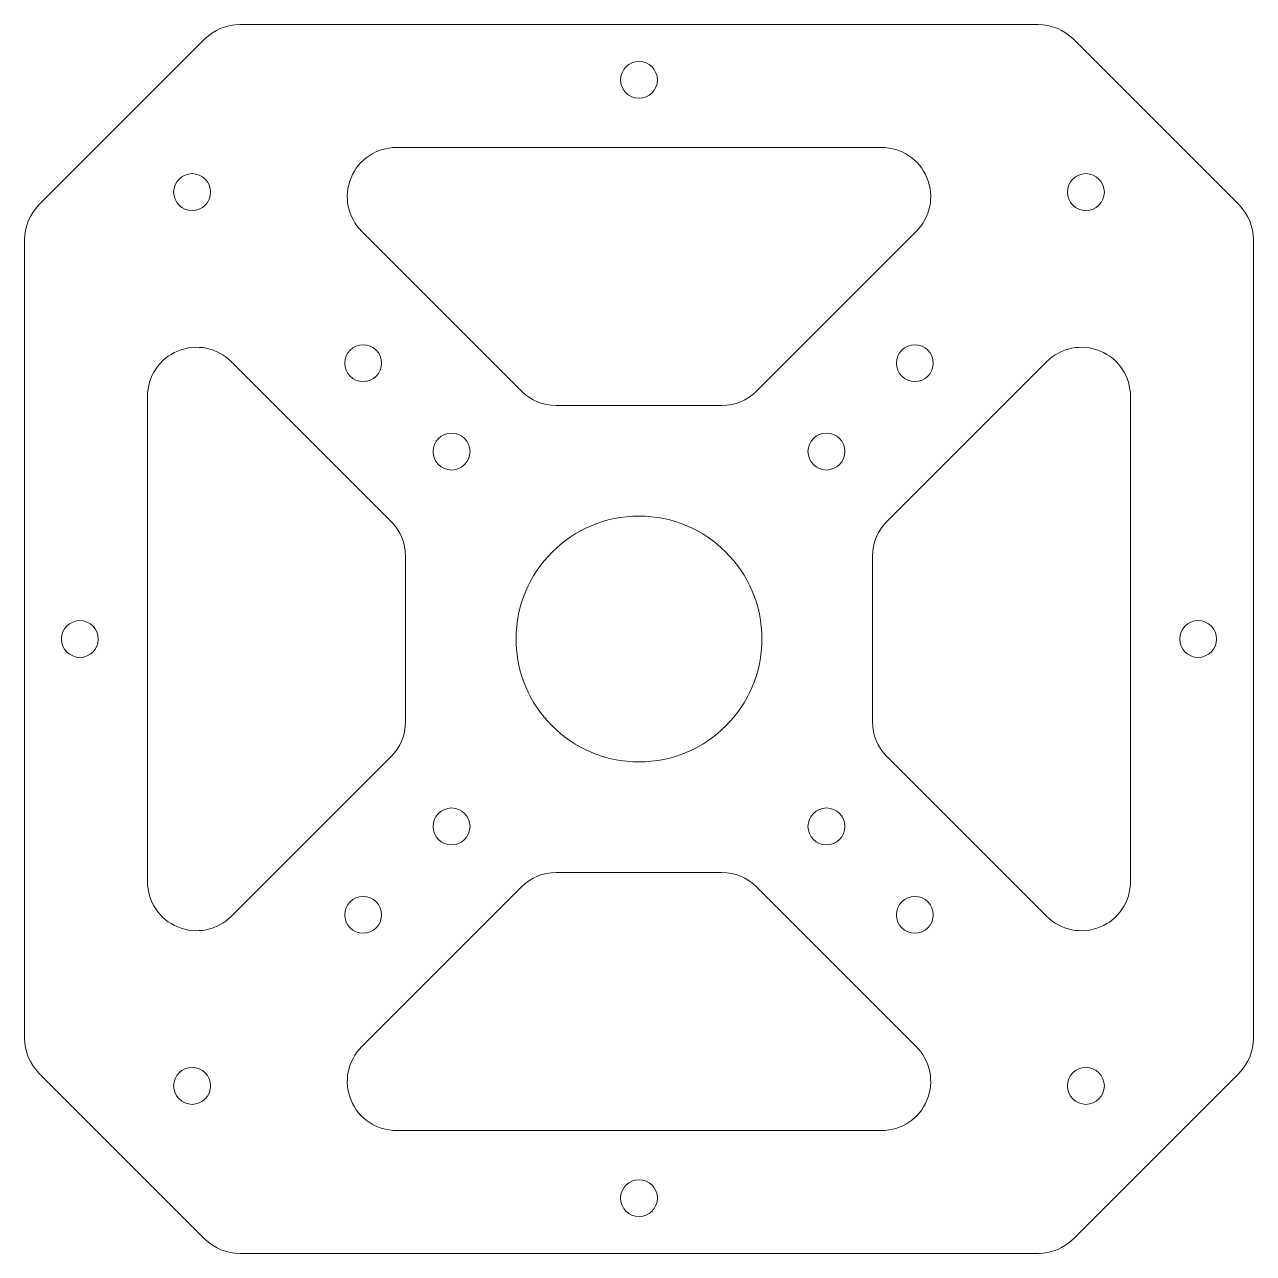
# Model space of a CAD drawing. Header units: millimetres. Extents: x 0 to 100, y 0 to 100.
import ezdxf

# ---------------------------------------------------------------- set-up
doc = ezdxf.new("R2010")
doc.units = ezdxf.units.MM
doc.layers.get('0').update_dxf_attribs({"linetype": 'CONTINUOUS', "lineweight": 0})

msp = doc.modelspace()

# ---------------------------------------------------------------- linework, layer by layer
for p, q in [((17.51, 100), (82.49, 100)), ((1.17, 85.32), (14.68, 98.83)), ((85.32, 98.83), (98.83, 85.32)), ((69.74, 90), (30.26, 90)), ((27.44, 83.17), (40.44, 70.17)), ((59.56, 70.17), (72.56, 83.17)), ((0, 82.49), (0, 17.51)), ((100, 82.49), (100, 17.51)), ((29.83, 59.56), (16.83, 72.56)), ((83.17, 72.56), (70.17, 59.56)), ((10, 69.74), (10, 30.26)), ((43.26, 69), (56.74, 69)), ((90, 30.26), (90, 69.74)), ((31, 43.26), (31, 56.74)), ((69, 56.74), (69, 43.26)), ((16.83, 27.44), (29.83, 40.44)), ((70.17, 40.44), (83.17, 27.44)), ((56.74, 31), (43.26, 31)), ((40.44, 29.83), (27.44, 16.83)), ((72.56, 16.83), (59.56, 29.83)), ((1.17, 14.68), (14.68, 1.17)), ((98.83, 14.68), (85.32, 1.17)), ((30.26, 10), (69.74, 10)), ((82.49, 0), (17.51, 0))]:
    msp.add_line(p, q)
for centre, radius in [((50, 95.5), 1.5), ((13.63, 86.37), 1.5), ((86.37, 86.37), 1.5), ((27.55, 72.45), 1.5), ((72.45, 72.45), 1.5), ((34.75, 65.25), 1.5), ((65.25, 65.25), 1.5), ((50, 50), 10), ((4.5, 50), 1.5), ((95.5, 50), 1.5), ((34.75, 34.75), 1.5), ((65.25, 34.75), 1.5), ((27.55, 27.55), 1.5), ((72.45, 27.55), 1.5), ((13.63, 13.63), 1.5), ((86.37, 13.63), 1.5), ((50, 4.5), 1.5)]:
    msp.add_circle(centre, radius)
for centre, start, end in [((17.51, 96), 90, 135), ((82.49, 96), 45, 90), ((30.26, 86), 90, 225), ((69.74, 86), 315, 90), ((4, 82.49), 135, 180), ((96, 82.49), 0, 45), ((14, 69.74), 45, 180), ((86, 69.74), 0, 135), ((43.26, 73), 225, 270), ((56.74, 73), 270, 315), ((27, 56.74), 0, 45), ((73, 56.74), 135, 180), ((27, 43.26), 315, 0), ((73, 43.26), 180, 225), ((43.26, 27), 90, 135), ((56.74, 27), 45, 90), ((14, 30.26), 180, 315), ((86, 30.26), 225, 0), ((4, 17.51), 180, 225), ((96, 17.51), 315, 0), ((30.26, 14), 135, 270), ((69.74, 14), 270, 45), ((17.51, 4), 225, 270), ((82.49, 4), 270, 315)]:
    msp.add_arc(centre, 4, start, end)

doc.saveas('drawing.dxf')
